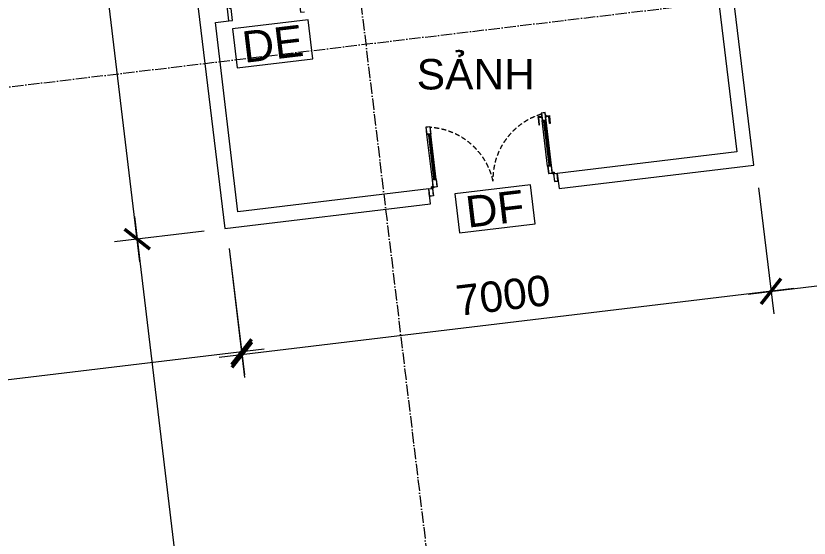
# Model space of a CAD drawing. Header units: millimetres. Extents: x -55733 to 116976, y -16290 to 119028.
# Drawn here: x 62705 to 73126, y 23874 to 30733 of the extents above; entities that cross this region are included whole.
import ezdxf
from ezdxf.enums import TextEntityAlignment as Align
from ezdxf.xclip import XClip

# ---------------------------------------------------------------- set-up
doc = ezdxf.new("R2010")
doc.units = ezdxf.units.MM
doc.header["$XCLIPFRAME"] = 0
doc.linetypes.add('Grid Line', pattern=[4.2, 3, -0.6, 0, -0.6])
doc.linetypes.add('HIDDEN2', pattern=[4.7625, 3.175, -1.5875])
doc.layers.get('Defpoints').update_dxf_attribs({"color": 230})
for name, color, linetype, lineweight in [('CHU', 181, 'Continuous', 5), ('CUA', 31, 'Continuous', 9), ('DIM', 1, 'Continuous', 5), ('NET-CAT', 3, 'Continuous', 15), ('TRUC', 225, 'Continuous', 5), ('Y-GHI CHU PCCC$0$Z-CT1-GHI CHU TT$0$KI-HIEU', 6, 'Continuous', 13)]:
    doc.layers.add(name, color=color, linetype=linetype, lineweight=lineweight)
doc.styles.add('Arial_3', font='arial_0.ttf', dxfattribs={"height": 400})
doc.styles.add('TA1', font='arial_0.ttf')
doc.styles.add('Y-GHI CHU PCCC$0$Arial', font='arial_0.ttf')
doc.dimstyles.new('D_200_KTx2', dxfattribs={"dimtxt": 400, "dimasz": 300, "dimexe": 300, "dimexo": 300, "dimgap": 160, "dimtad": 1, "dimdec": 0, "dimzin": 9, "dimtxsty": 'TA1', "dimblk": 'ARCHTICK', "dimcen": 1, "dimdle": 300, "dimclrd": 256, "dimclre": 256, "dimclrt": 7, "dimadec": 0, "dimazin": 0, "dimtfac": 1, "dimtdec": 0, "dimtix": 1, "dimtmove": 1, "dimatfit": 3, "dimldrblk": 'ARCHTICK', "dimfxl": 0, "dimtolj": 1, "dimtzin": 0, "dimlwd": -1, "dimlwe": -1, "dimarcsym": 0})

# ---------------------------------------------------------------- blocks, each defined once
blk = doc.blocks.new('CUA 1 CANH MO - 2 - Type 1000-1152411-MẶT BẰNG HẦM 1')
at = {"layer": 'CUA'}
for p, q in [((-368, 1040), (-328, 1040)), ((-368, 102), (-368, 1040)), ((-328, 1040), (-328, 102)), ((-328, 102), (-368, 102))]:
    blk.add_line(p, q, dxfattribs=at)
at = {"layer": 'CUA', "lineweight": 5}
for p, q in [((-369, 102), (-399, 102)), ((-369, 61), (-369, 102)), ((-349, 61), (-369, 61)), ((-349, -98), (-349, 61)), ((571, 61), (551, 61)), ((551, 61), (551, -98)), ((601, 102), (571, 102)), ((571, 102), (571, 61)), ((-399, -98), (-349, -98)), ((551, -98), (601, -98))]:
    blk.add_line(p, q, dxfattribs=at)
blk.add_arc((-368, 102), 938, 359.5, 90, dxfattribs=at)
blk = doc.blocks.new('_ArchTick')
at = {"color": 0, "const_width": 0.15}
blk.add_lwpolyline([(-0.5, -0.5), (0.5, 0.5)], dxfattribs=at)
blk = doc.blocks.new('*D76')
at = {"layer": 'Defpoints', "color": 0, "transparency": 16777216}
for p in [(72426, 28775), (65472, 27978), (65674, 26283)]:
    blk.add_point(p, dxfattribs=at)
at = {"layer": 'DIM', "transparency": 16777216}
for p, q in [((72462, 28477), (72660, 26818)), ((65507, 27680), (65710, 25985)), ((72923, 27151), (65377, 26247))]:
    blk.add_line(p, q, dxfattribs=at)
at = {"layer": 'DIM', "transparency": 16777216, "xscale": 300, "yscale": 300, "zscale": 300}
for p, rotation in [((72625, 27116), 6.830649259279361), ((65674, 26283), 186.8306492592794)]:
    blk.add_blockref('_ArchTick', p, dxfattribs=dict(at, rotation=rotation))
at = {"layer": 'DIM', "color": 7, "transparency": 16777216, "insert": (69106, 27061), "char_height": 400, "attachment_point": 5, "rotation": 6.8306, "style": 'TA1', "bg_fill": 3, "box_fill_scale": 1.1, "bg_fill_color": 256, "bg_fill_true_color": 13158600, "bg_fill_transparency": 0}
blk.add_mtext('\\A1;7000', dxfattribs=at)
blk = doc.blocks.new('*D77')
at = {"layer": 'Defpoints', "color": 0, "transparency": 16777216}
for p in [(65472, 27978), (49524, 27427), (49883, 24428)]:
    blk.add_point(p, dxfattribs=at)
at = {"layer": 'DIM', "transparency": 16777216}
for p, q in [((65507, 27680), (65706, 26021)), ((49560, 27129), (49919, 24130)), ((65968, 26354), (49586, 24392))]:
    blk.add_line(p, q, dxfattribs=at)
at = {"layer": 'DIM', "transparency": 16777216, "xscale": 300, "yscale": 300, "zscale": 300}
for p, rotation in [((65670, 26319), 6.830649259279361), ((49883, 24428), 186.8306492592794)]:
    blk.add_blockref('_ArchTick', p, dxfattribs=dict(at, rotation=rotation))
at = {"layer": 'DIM', "color": 7, "transparency": 16777216, "insert": (57734, 25735), "char_height": 400, "attachment_point": 5, "rotation": 6.8306, "style": 'TA1', "bg_fill": 3, "box_fill_scale": 1.1, "bg_fill_color": 256, "bg_fill_true_color": 13158600, "bg_fill_transparency": 0}
blk.add_mtext('\\A1;15900', dxfattribs=at)
blk = doc.blocks.new('*D78')
at = {"layer": 'Defpoints', "color": 0, "transparency": 16777216}
for p in [(65476, 27942), (67995, 12432), (66166, 12213)]:
    blk.add_point(p, dxfattribs=at)
at = {"layer": 'DIM', "transparency": 16777216}
for p, q in [((64264, 28099), (66202, 11915)), ((65178, 27906), (64001, 27765)), ((67697, 12396), (65869, 12177))]:
    blk.add_line(p, q, dxfattribs=at)
at = {"layer": 'DIM', "transparency": 16777216, "xscale": 300, "yscale": 300, "zscale": 300}
for p, rotation in [((64299, 27801), 96.83064925938282), ((66166, 12213), 276.8306492593828)]:
    blk.add_blockref('_ArchTick', p, dxfattribs=dict(at, rotation=rotation))
at = {"layer": 'DIM', "color": 7, "transparency": 16777216, "insert": (65594, 20050), "char_height": 400, "attachment_point": 5, "rotation": 276.8306, "style": 'TA1', "bg_fill": 3, "box_fill_scale": 1.1, "bg_fill_color": 256, "bg_fill_true_color": 13158600, "bg_fill_transparency": 0}
blk.add_mtext('\\A1;15700', dxfattribs=at)
blk = doc.blocks.new('*D79')
at = {"layer": 'Defpoints', "color": 0, "transparency": 16777216}
for p in [(64519, 35933), (63342, 35793), (65476, 27942)]:
    blk.add_point(p, dxfattribs=at)
at = {"layer": 'DIM', "transparency": 16777216}
for p, q in [((64335, 27503), (63306, 36090)), ((64221, 35898), (63044, 35757)), ((65178, 27906), (64001, 27765))]:
    blk.add_line(p, q, dxfattribs=at)
at = {"layer": 'DIM', "transparency": 16777216, "xscale": 300, "yscale": 300, "zscale": 300}
for p, rotation in [((63342, 35793), 96.83064925938282), ((64299, 27801), 276.8306492593828)]:
    blk.add_blockref('_ArchTick', p, dxfattribs=dict(at, rotation=rotation))
at = {"layer": 'DIM', "color": 7, "transparency": 16777216, "insert": (64182, 31840), "char_height": 400, "attachment_point": 5, "rotation": 276.8306, "style": 'TA1', "bg_fill": 3, "box_fill_scale": 1.1, "bg_fill_color": 256, "bg_fill_true_color": 13158600, "bg_fill_transparency": 0}
blk.add_mtext('\\A1;8048', dxfattribs=at)
blk = doc.blocks.new('*D80')
at = {"layer": 'Defpoints', "color": 0, "transparency": 16777216}
for p in [(85831, 30380), (72426, 28775), (86029, 28721)]:
    blk.add_point(p, dxfattribs=at)
at = {"layer": 'DIM', "transparency": 16777216}
for p, q in [((85866, 30082), (86065, 28424)), ((72327, 27080), (86327, 28757)), ((72462, 28477), (72660, 26818))]:
    blk.add_line(p, q, dxfattribs=at)
at = {"layer": 'DIM', "transparency": 16777216, "xscale": 300, "yscale": 300, "zscale": 300}
for p, rotation in [((86029, 28721), 6.830649259279356), ((72625, 27116), 186.8306492592794)]:
    blk.add_blockref('_ArchTick', p, dxfattribs=dict(at, rotation=rotation))
at = {"layer": 'DIM', "color": 7, "transparency": 16777216, "insert": (79284, 28280), "char_height": 400, "attachment_point": 5, "rotation": 6.8306, "style": 'TA1', "bg_fill": 3, "box_fill_scale": 1.1, "bg_fill_color": 256, "bg_fill_true_color": 13158600, "bg_fill_transparency": 0}
blk.add_mtext('\\A1;13500', dxfattribs=at)
blk = doc.blocks.new('*U139')
for p, q in [((-788, 112), (-788, 712)), ((-771, 699, 0), (-771, 126, 0)), ((-754, 699, 0), (-754, 126, 0)), ((-738, 112), (-738, 712)), ((737, 112), (737, 712)), ((754, 699, 0), (754, 126, 0)), ((771, 699, 0), (771, 126, 0)), ((788, 112), (788, 712)), ((-5679, 0, 0), (-850, 0, 0)), ((5314, 0, 0), (850, 0, 0)), ((-5679, -100, 0), (-850, -100, 0)), ((-5666, -42, 0), (-863, -42, 0)), ((-5666, -58, 0), (-863, -58, 0)), ((5314, -100, 0), (850, -100, 0)), ((5301, -42, 0), (863, -42, 0)), ((5301, -58, 0), (863, -58, 0))]:
    blk.add_line(p, q)
at = {"color": 1}
for p, q in [((-763, 119, 0), (-763, 706, 0)), ((762, 119, 0), (762, 706, 0)), ((-857, -50, 0), (-5673, -50, 0)), ((857, -50, 0), (5308, -50, 0))]:
    blk.add_line(p, q, dxfattribs=at)
at = {"ltscale": 100}
for p, q in [((-5679, -61, 0), (-5679, -39, 0)), ((-5679, -61, 0), (-5679, -39, 0)), ((-850, -61, 0), (-850, -39, 0)), ((-850, -61, 0), (-850, -39, 0)), ((850, -61, 0), (850, -39, 0)), ((850, -61, 0), (850, -39, 0)), ((5314, -61, 0), (5314, -39, 0)), ((5314, -61, 0), (5314, -39, 0))]:
    blk.add_line(p, q, dxfattribs=at)
for points in [[(-738, 712), (-788, 712), (-788, 812), (-738, 812)], [(-740, 714), (-786, 714), (-786, 810), (-740, 810)], [(737, 712), (788, 712), (788, 812), (737, 812)], [(740, 714), (786, 714), (786, 810), (740, 810)], [(-738, 12), (-788, 12), (-788, 112), (-738, 112)], [(-740, 14), (-786, 14), (-786, 110), (-740, 110)], [(737, 12), (788, 12), (788, 112), (737, 112)], [(740, 14), (786, 14), (786, 110), (740, 110)], [(-5729, -100), (-5729, 0), (-5679, 0), (-5679, -100)], [(-850, 0), (-800, 0), (-800, -100), (-850, -100)], [(850, 0), (800, 0), (800, -100), (850, -100)], [(5364, -100), (5364, 0), (5314, 0), (5314, -100)], [(-5727, -98), (-5727, -2), (-5681, -2), (-5681, -98)], [(-848, -2), (-802, -2), (-802, -98), (-848, -98)], [(848, -2), (802, -2), (802, -98), (848, -98)], [(5362, -98), (5362, -2), (5316, -2), (5316, -98)]]:
    blk.add_lwpolyline(points, close=True)
for points in [[(687, 662), (697, 662), (697, 757), (728, 757, -0.063254), (727, 760), (727, 765, -0.063254), (728, 767), (687, 767), (687, 757)], [(737, 775), (737, 750, -0.414214), (727, 760), (727, 765, -0.414214)], [(788, 775), (788, 750, 0.414214), (798, 760), (798, 765, 0.414214)], [(838, 662), (828, 662), (828, 757), (797, 757, 0.063254), (798, 760), (798, 765, 0.063254), (797, 767), (838, 767), (838, 757)]]:
    blk.add_lwpolyline(points, format="xyb", close=True)
at = {"elevation": 0}
for points in [[(-752, 712), (-774, 712), (-774, 700, 0.414214), (-773, 699), (-770, 699, 0.414214), (-769, 700, 0.414214), (-770, 700), (-772, 700, -0.414214), (-773, 701), (-773, 711, -0.414214), (-772, 711), (-753, 711, -0.414214), (-753, 711), (-753, 701, -0.414214), (-753, 700), (-756, 700, 0.414214), (-756, 700, 0.414214), (-756, 699), (-752, 699, 0.414214), (-752, 700), (-752, 712)], [(752, 712), (774, 712), (774, 700, -0.414214), (773, 699), (770, 699, -0.414214), (769, 700, -0.414214), (770, 700), (772, 700, 0.414214), (772, 701), (772, 711, 0.414214), (772, 711), (753, 711, 0.414214), (752, 711), (752, 701, 0.414214), (753, 700), (756, 700, -0.414214), (756, 700, -0.414214), (756, 699), (752, 699, -0.414214), (752, 700), (752, 712)], [(-5679, -39), (-5679, -61), (-5667, -61, 0.414214), (-5666, -61), (-5666, -57, 0.414214), (-5667, -57, 0.414214), (-5667, -57), (-5667, -60, -0.414214), (-5668, -60), (-5678, -60, -0.414214), (-5678, -60), (-5678, -41, -0.414214), (-5678, -40), (-5668, -40, -0.414214), (-5667, -41), (-5667, -43, 0.414214), (-5667, -44, 0.414214), (-5666, -43), (-5666, -40, 0.414214), (-5667, -39), (-5679, -39)], [(-850, -39), (-850, -61), (-863, -61, -0.414214), (-863, -61), (-863, -57, -0.414214), (-863, -57, -0.414214), (-862, -57), (-862, -60, 0.414214), (-862, -60), (-852, -60, 0.414214), (-851, -60), (-851, -41, 0.414214), (-852, -40), (-862, -40, 0.414214), (-862, -41), (-862, -43, -0.414214), (-863, -44, -0.414214), (-863, -43), (-863, -40, -0.414214), (-863, -39), (-850, -39)], [(850, -39), (850, -61), (863, -61, 0.414214), (863, -61), (863, -57, 0.414214), (863, -57, 0.414214), (862, -57), (862, -60, -0.414214), (862, -60), (852, -60, -0.414214), (851, -60), (851, -41, -0.414214), (852, -40), (862, -40, -0.414214), (862, -41), (862, -43, 0.414214), (863, -44, 0.414214), (863, -43), (863, -40, 0.414214), (863, -39), (850, -39)], [(5314, -39), (5314, -61), (5302, -61, -0.414214), (5301, -61), (5301, -57, -0.414214), (5302, -57, -0.414214), (5302, -57), (5302, -60, 0.414214), (5303, -60), (5313, -60, 0.414214), (5313, -60), (5313, -41, 0.414214), (5313, -40), (5303, -40, 0.414214), (5302, -41), (5302, -43, -0.414214), (5302, -44, -0.414214), (5301, -43), (5301, -40, -0.414214), (5302, -39), (5314, -39)]]:
    blk.add_lwpolyline(points, format="xyb", dxfattribs=at)
at = {"color": 8, "lineweight": 5, "elevation": 0}
for points in [[(-765, 706, -0.110226), (-765, 706), (-760, 706, -0.110226), (-760, 706, -0.547587), (-760, 702, 0.371535), (-760, 702, -0.207699), (-760, 698, 0.626616), (-760, 697, 0.088099), (-754, 699), (-757, 699), (-757, 702), (-755, 702), (-759, 707, 0.26277), (-759, 707), (-763, 707), (-766, 707, 0.26277), (-766, 707), (-770, 702), (-768, 702), (-768, 699), (-771, 699, 0.088099), (-765, 697, 0.626616), (-765, 698, -0.207699), (-765, 702, 0.371535), (-765, 702, -0.547587)], [(765, 706, 0.110226), (765, 706), (760, 706, 0.110226), (760, 706, 0.547587), (760, 702, -0.371535), (760, 702, 0.207699), (760, 698, -0.626616), (760, 697, -0.088099), (754, 699), (757, 699), (757, 702), (755, 702), (759, 707, -0.26277), (759, 707), (762, 707), (766, 707, -0.26277), (766, 707), (770, 702), (768, 702), (768, 699), (771, 699, -0.088099), (765, 697, -0.626616), (765, 698, 0.207699), (765, 702, -0.371535), (765, 702, 0.547587)], [(-765, 119, 0.110226), (-765, 119), (-760, 119, 0.110226), (-760, 119, 0.547587), (-760, 123, -0.371535), (-760, 123, 0.207699), (-760, 127, -0.626616), (-760, 128, -0.088099), (-754, 126), (-757, 126), (-757, 123), (-755, 123), (-759, 118, -0.26277), (-759, 118), (-763, 118), (-766, 118, -0.26277), (-766, 118), (-770, 123), (-768, 123), (-768, 126), (-771, 126, -0.088099), (-765, 128, -0.626616), (-765, 127, 0.207699), (-765, 123, -0.371535), (-765, 123, 0.547587)], [(765, 119, -0.110226), (765, 119), (760, 119, -0.110226), (760, 119, -0.547587), (760, 123, 0.371535), (760, 123, -0.207699), (760, 127, 0.626616), (760, 128, 0.088099), (754, 126), (757, 126), (757, 123), (755, 123), (759, 118, 0.26277), (759, 118), (762, 118), (766, 118, 0.26277), (766, 118), (770, 123), (768, 123), (768, 126), (771, 126, 0.088099), (765, 128, 0.626616), (765, 127, -0.207699), (765, 123, 0.371535), (765, 123, -0.547587)]]:
    blk.add_lwpolyline(points, format="xyb", close=True, dxfattribs=at)
at = {"color": 1, "elevation": 0}
for points in [[(-760, 119), (-765, 119), (-765, 706), (-760, 706)], [(760, 119), (765, 119), (765, 706), (760, 706)]]:
    blk.add_lwpolyline(points, close=True, dxfattribs=at)
for points in [[(-752, 112), (-774, 112), (-774, 125, -0.414214), (-773, 126), (-770, 126, -0.414214), (-769, 125, -0.414214), (-770, 124), (-772, 124, 0.414214), (-773, 124), (-773, 114, 0.414214), (-772, 114), (-753, 114, 0.414214), (-753, 114), (-753, 124, 0.414214), (-753, 124), (-756, 124, -0.414214), (-756, 125, -0.414214), (-756, 126), (-752, 126, -0.414214), (-752, 125), (-752, 112)], [(752, 112), (774, 112), (774, 125, 0.414214), (773, 126), (770, 126, 0.414214), (769, 125, 0.414214), (770, 124), (772, 124, -0.414214), (772, 124), (772, 114, -0.414214), (772, 114), (753, 114, -0.414214), (752, 114), (752, 124, -0.414214), (753, 124), (756, 124, 0.414214), (756, 125, 0.414214), (756, 126), (752, 126, 0.414214), (752, 125), (752, 112)]]:
    blk.add_lwpolyline(points, format="xyb")
at = {"elevation": 0}
for points in [[(-5679, -41), (-5679, -60)], [(-5679, -41), (-5679, -60)], [(-850, -41), (-850, -60)], [(-850, -41), (-850, -60)], [(850, -41), (850, -60)], [(850, -41), (850, -60)], [(5314, -41), (5314, -60)], [(5314, -41), (5314, -60)]]:
    blk.add_lwpolyline(points, dxfattribs=at)
at = {"color": 8, "lineweight": 5}
for points in [[(-5673, -52, -0.110226), (-5673, -52), (-5673, -48, -0.110226), (-5673, -48, -0.547587), (-5669, -47, 0.371535), (-5669, -47, -0.207699), (-5664, -47, 0.626616), (-5664, -47, 0.088099), (-5666, -42), (-5666, -44), (-5669, -44), (-5669, -43), (-5674, -46, 0.26277), (-5674, -47), (-5674, -50), (-5674, -53, 0.26277), (-5674, -54), (-5669, -57), (-5669, -56), (-5666, -56), (-5666, -58, 0.088099), (-5664, -53, 0.626616), (-5664, -53, -0.207699), (-5669, -53, 0.371535), (-5669, -53, -0.547587)], [(-857, -52, 0.110226), (-857, -52), (-857, -48, 0.110226), (-857, -48, 0.547587), (-860, -47, -0.371535), (-861, -47, 0.207699), (-865, -47, -0.626616), (-865, -47, -0.088099), (-863, -42), (-863, -44), (-860, -44), (-860, -43), (-856, -46, -0.26277), (-855, -47), (-855, -50), (-855, -53, -0.26277), (-856, -54), (-860, -57), (-860, -56), (-863, -56), (-863, -58, -0.088099), (-865, -53, -0.626616), (-865, -53, 0.207699), (-861, -53, -0.371535), (-860, -53, 0.547587)], [(857, -52, -0.110226), (857, -52), (857, -48, -0.110226), (857, -48, -0.547587), (860, -47, 0.371535), (861, -47, -0.207699), (865, -47, 0.626616), (865, -47, 0.088099), (863, -42), (863, -44), (860, -44), (860, -43), (856, -46, 0.26277), (855, -47), (855, -50), (855, -53, 0.26277), (856, -54), (860, -57), (860, -56), (863, -56), (863, -58, 0.088099), (865, -53, 0.626616), (865, -53, -0.207699), (861, -53, 0.371535), (860, -53, -0.547587)], [(5308, -52, 0.110226), (5308, -52), (5308, -48, 0.110226), (5308, -48, 0.547587), (5304, -47, -0.371535), (5304, -47, 0.207699), (5299, -47, -0.626616), (5299, -47, -0.088099), (5301, -42), (5301, -44), (5304, -44), (5304, -43), (5308, -46, -0.26277), (5309, -47), (5309, -50), (5309, -53, -0.26277), (5308, -54), (5304, -57), (5304, -56), (5301, -56), (5301, -58, -0.088099), (5299, -53, -0.626616), (5299, -53, 0.207699), (5304, -53, -0.371535), (5304, -53, 0.547587)]]:
    blk.add_lwpolyline(points, format="xyb", close=True, dxfattribs=at)
at = {"color": 1}
for points in [[(-857, -48), (-857, -53), (-5673, -53), (-5673, -48)], [(857, -48), (857, -53), (5308, -53), (5308, -48)]]:
    blk.add_lwpolyline(points, close=True, dxfattribs=at)
for centre, radius in [((-800, 12), 12.5), ((-800, 12), 10.5), ((800, 12), 12.5), ((800, 12), 10.5)]:
    blk.add_circle(centre, radius)
at = {"color": 8, "linetype": 'HIDDEN2', "lineweight": 5, "ltscale": 20}
for centre, start, end in [((-893, -86), 5.5004, 79.9944), ((893, -86), 100.0056, 174.4996)]:
    blk.add_arc(centre, 898, start, end, dxfattribs=at)
blk = doc.blocks.new('Y-GHI CHU PCCC$0$A$C67775D76')
at = {"color": 8, "ltscale": 30}
blk.add_lwpolyline([(-266.7, -137.5), (266.7, -137.5), (266.7, 137.5), (-266.7, 137.5)], close=True, dxfattribs=at)
at = {"color": 8, "style": 'Y-GHI CHU PCCC$0$Arial'}
blk.add_text('DF', height=220, dxfattribs=at).set_placement((0, 0), align=Align.MIDDLE_CENTER)
blk = doc.blocks.new('Y-GHI CHU PCCC$0$A$C53D4240F')
at = {"color": 8, "ltscale": 30}
blk.add_lwpolyline([(-266.7, -137.5), (266.7, -137.5), (266.7, 137.5), (-266.7, 137.5)], close=True, dxfattribs=at)
at = {"color": 8, "style": 'Y-GHI CHU PCCC$0$Arial'}
blk.add_text('DE', height=220, dxfattribs=at).set_placement((0, 0), align=Align.MIDDLE_CENTER)

msp = doc.modelspace()

# ---------------------------------------------------------------- linework, layer by layer
at = {"layer": 'NET-CAT'}
for p, q in [((72398.2, 28771.6, 0), (71482.4, 36416.5)), ((71295.4, 36296.4), (72175.8, 28946.4)), ((64490.7, 35930.1), (65447.9, 27939.1)), ((65502.1, 30667.6), (65478.3, 30866.1)), ((65325, 30646.3), (65502.1, 30667.6)), ((65622.7, 28161.5), (65325, 30646.3))]:
    msp.add_line(p, q, dxfattribs=at)

# ---------------------------------------------------------------- block references
at = {"layer": 'CUA', "rotation": 6.830649259234002}
msp.add_blockref('CUA 1 CANH MO - 2 - Type 1000-1152411-MẶT BẰNG HẦM 1', (65886.2, 30812), dxfattribs=at)
at = {"layer": 'Y-GHI CHU PCCC$0$Z-CT1-GHI CHU TT$0$KI-HIEU', "color": 8, "xscale": 1.875, "yscale": 1.875, "zscale": 1.875, "rotation": 6.829141389248006}
msp.add_blockref('Y-GHI CHU PCCC$0$A$C53D4240F', (66079, 30367.6), dxfattribs=at)

# ---------------------------------------------------------------- texts
at = {"layer": 'CHU', "color": 7, "insert": (67970.3, 30167.1), "char_height": 400, "width": 1616, "attachment_point": 1, "line_spacing_factor": 0.936439, "style": 'Arial_3'}
msp.add_mtext('\\pt2540,5080,7620,10160,12700,15240,17780,20320,22860,25400,27940,30480,33020,35560,38100,40640,43180,45720,48260,50800,53340,55880,58420,60960,63500,66040,68580,71120,73660,76200,78740,81280;SẢNH', dxfattribs=at)

# ---------------------------------------------------------------- next in the draw order: dimensions: what is measured, and where the dimension line sits
at = {"layer": 'DIM'}
dim = msp.add_linear_dim(base=(65674.5, 26283.2), p1=(72426.1, 28774.6), p2=(65471.5, 27977.5), angle=186.83065, dimstyle='D_200_KTx2', override={"dimtfill": 1, "dimarcsym": 2}, dxfattribs=at)
dim.commit()
dim.dimension.update_dxf_attribs({"geometry": '*D76', "text_midpoint": (69106.3, 27061.1)})

# ---------------------------------------------------------------- next in the draw order: linework, layer by layer
at = {"layer": 'NET-CAT'}
for p, q in [((72175.8, 28946.4), (69816.4, 28663.8, 0)), ((69816.4, 28663.8, 0), (69840.2, 28465.2, 0)), ((68128.4, 28461.6, 0), (65622.7, 28161.5)), ((68152.2, 28263, 0), (68128.4, 28461.6, 0))]:
    msp.add_line(p, q, dxfattribs=at)

# ---------------------------------------------------------------- next in the draw order: block references
at = {"layer": 'CUA'}
ref = msp.add_blockref('*U139', (68972.4, 28562.7, 0), dxfattribs=dict(at, rotation=6.830649259227981))
XClip(ref).set_block_clipping_path([(-850.0000000013, -158.8192562073), (849.7988687365, 948.1874090642)])
at = {"layer": 'Y-GHI CHU PCCC$0$Z-CT1-GHI CHU TT$0$KI-HIEU', "color": 8, "xscale": 1.874999999999999, "yscale": 1.874999999999999, "zscale": 1.874999999999999, "rotation": 6.822307648625072}
msp.add_blockref('Y-GHI CHU PCCC$0$A$C67775D76', (68998.6, 28200.4, 0), dxfattribs=at)

# ---------------------------------------------------------------- next in the draw order: dimensions: what is measured, and where the dimension line sits
at = {"layer": 'DIM'}
for base, p1, p2, picture, middle in [((86029.3, 28721.4), (72426.1, 28774.6), (85830.6, 30380.3), '*D80', (79283.7, 28280.3)), ((49883.4, 24427.6), (65471.5, 27977.5), (49524.1, 27426.9), '*D77', (57733.5, 25734.7))]:
    dim = msp.add_linear_dim(base=base, p1=p1, p2=p2, angle=186.83065, dimstyle='D_200_KTx2', override={"dimtfill": 1, "dimarcsym": 2}, dxfattribs=at)
    dim.commit()
    dim.dimension.update_dxf_attribs({"geometry": picture, "text_midpoint": middle})

# ---------------------------------------------------------------- next in the draw order: linework, layer by layer
at = {"layer": 'NET-CAT'}
msp.add_line((69840.2, 28465.2, 0), (72398.2, 28771.6, 0), dxfattribs=at)

# ---------------------------------------------------------------- next in the draw order: dimensions: what is measured, and where the dimension line sits
at = {"layer": 'DIM'}
dim = msp.add_linear_dim(base=(66166.4, 12213), p1=(65475.7, 27942.1), p2=(67995, 12432), angle=96.83065, dimstyle='D_200_KTx2', override={"dimtfill": 1, "dimarcsym": 2}, dxfattribs=at)
dim.commit()
dim.dimension.update_dxf_attribs({"geometry": '*D78', "text_midpoint": (65594.5, 20050.4)})

# ---------------------------------------------------------------- next in the draw order: linework, layer by layer
at = {"layer": 'TRUC', "linetype": 'Grid Line', "ltscale": 50}
msp.add_line((66138.4, 40079.4), (70105.2, 6956.6), dxfattribs=at)

# ---------------------------------------------------------------- next in the draw order: dimensions: what is measured, and where the dimension line sits
at = {"layer": 'DIM'}
dim = msp.add_linear_dim(base=(63341.9562, 35792.5279), p1=(65475.749, 27942.096), p2=(64518.5005, 35933.4607), angle=96.83065, dimstyle='D_200_KTx2', override={"dimtfill": 1, "dimarcsym": 2}, dxfattribs=at)
dim.commit()
dim.dimension.update_dxf_attribs({"geometry": '*D79', "text_midpoint": (64182.2243, 31840.1652)})

# ---------------------------------------------------------------- next in the draw order: linework, layer by layer
at = {"layer": 'NET-CAT'}
msp.add_line((65447.9, 27939.1), (68152.2, 28263, 0), dxfattribs=at)
at = {"layer": 'TRUC', "linetype": 'Grid Line', "ltscale": 50}
msp.add_line((41586.4, 27281.8), (106104.3, 35010.1), dxfattribs=at)

doc.saveas('drawing.dxf')
